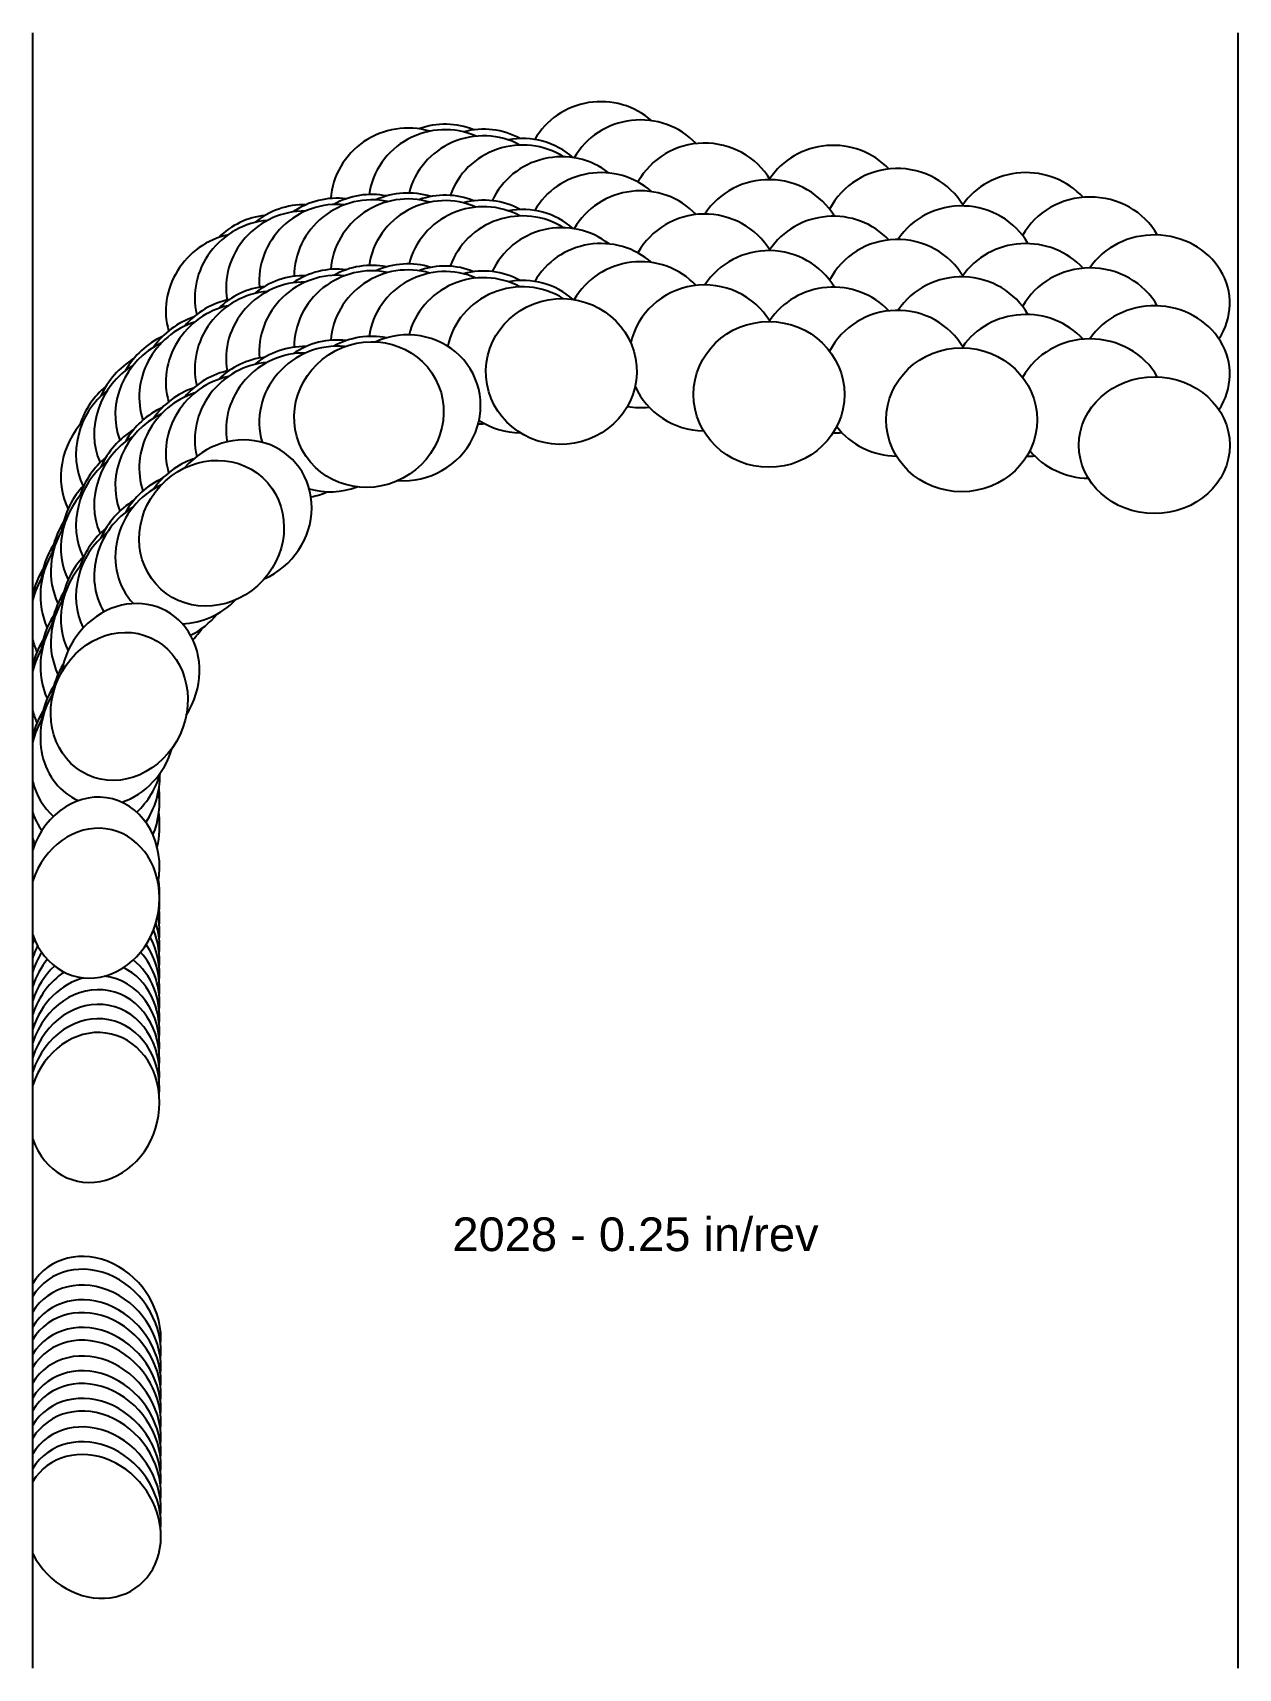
# Model space of a CAD drawing. Header units: inches. Extents: x -4.25 to 0, y -4.62 to 1.15.
import ezdxf
from ezdxf.enums import TextEntityAlignment as Align

# ---------------------------------------------------------------- set-up
doc = ezdxf.new("R2010")
doc.units = ezdxf.units.IN
doc.header["$MEASUREMENT"] = 0
for name, color, linetype, true_color in [('Blade_1', 30, 'Continuous', 0xff7f00), ('Blade_2', 7, 'Continuous', 0xcccc00), ('Blade_3', 7, 'Continuous', 0x00cc00), ('Blade_4', 7, 'Continuous', 0x00cccc), ('Blade_5', 7, 'Continuous', 0x0066cc)]:
    doc.layers.add(name, color=color, linetype=linetype, true_color=true_color)
doc.layers.add('Gage_Line', color=7, linetype='Continuous')
doc.styles.get("Standard").update_dxf_attribs({"font": 'arial.ttf'})

msp = doc.modelspace()

# ---------------------------------------------------------------- linework, layer by layer
at = {"layer": 'Blade_1'}
for centre, major_axis, ratio, start_param, end_param in [((-2.3865, 0.4518), (0.2652, 0.02), 0.965745, 7.095171, 8.937589), ((-2.9352, 0.3239), (0.2433, 0.1075), 0.960202, 7.11087, 7.8641), ((-1.6546, 0.3711), (0.266, 0), 0.965926, 6.804604, 8.868097), ((-3.0647, 0.3001), (0.2348, 0.1251), 0.954941, 7.12695, 8.965274), ((-0.9752, 0.2817), (0.266, 0), 0.953717, 6.780117, 8.860133), ((-2.3865, 0.2018), (0.2652, 0.02), 0.965745, 7.095171, 8.937589), ((-0.2958, 0.1922), (0.266, 0), 0.906308, 5.738084, 8.881267), ((-1.6546, 0.1211), (0.266, 0), 0.965926, 6.804604, 8.868097), ((-3.0647, 0.0501), (0.2348, 0.1251), 0.954941, 7.12695, 8.965274), ((-2.9352, 0.0739), (0.2433, 0.1075), 0.960202, 7.11087, 7.8641), ((-0.9752, 0.0317), (0.266, 0), 0.953717, 6.780117, 8.860133), ((-3.5235, -0.0458), (0.1917, 0.1844), 0.930854, 7.252297, 7.960695), ((-0.2958, -0.0578), (0.266, 0), 0.906308, 5.738084, 8.881267), ((-3.6194, -0.1182), (0.1793, 0.1965), 0.924119, 7.298015, 8.957855), ((-2.9352, -0.1761), (0.2433, 0.1075), 0.960202, 4.2075, 7.8641), ((-3.5235, -0.2958), (0.1917, 0.1844), 0.930854, 7.252297, 7.960695), ((-3.6194, -0.3682), (0.1793, 0.1965), 0.924119, 7.298015, 8.957855), ((-3.5235, -0.5458), (0.1917, 0.1844), 0.930854, 4.338931, 7.960695), ((-3.9063, -0.626), (0.1256, 0.2345), 0.894686, 7.549295, 8.228653), ((-3.9448, -0.7284), (0.1117, 0.2414), 0.886769, 1.427407, 2.513343), ((-3.9063, -0.876), (0.1256, 0.2345), 0.894686, 7.549295, 8.228653), ((-3.9448, -0.9784), (0.1117, 0.2414), 0.886769, 7.710592, 8.796528), ((-3.9063, -1.126), (0.1256, 0.2345), 0.894686, 4.623109, 8.228653), ((-4.0342, -1.8124), (0.0622, 0.2586), 0.861592, 4.774989, 7.757376), ((-4.0342, -1.5624), (0.0622, 0.2586), 0.861592, 4.945792, 5.105276), ((-4.0342, -1.672), (0.0622, 0.2586), 0.861592, 4.714805, 5.154572), ((-4.0342, -1.922), (0.0622, 0.2586), 0.861592, 2.211562, 7.757377), ((-4.0342, -2.142), (0.0617, 0.2587), 0.861515, 4.886068, 5.413029), ((-4.0342, -2.142), (0.0617, 0.2587), 0.861515, 7.693953, 7.755877), ((-4.0342, -2.392), (0.0617, 0.2587), 0.861515, 7.023254, 7.755877), ((-4.0342, -2.392), (0.0617, 0.2587), 0.861515, 4.886068, 6.083795), ((-4.0342, -2.642), (0.0617, 0.2587), 0.861515, 2.20925, 7.755877), ((-4.0409, -3.6187), (-0.1587, 0.2135), 0.861484, 3.896615, 6.608168), ((-4.0409, -3.8687), (-0.1587, 0.2135), 0.861484, 3.896615, 6.608168), ((-4.0409, -4.1187), (-0.1587, 0.2135), 0.861484, 1.392987, 6.608168)]:
    msp.add_ellipse(centre, major_axis=major_axis, ratio=ratio, start_param=start_param, end_param=end_param, dxfattribs=at)
for centre, major_axis, ratio in [((-2.3865, -0.0482), (0.2652, 0.02), 0.965745), ((-1.6546, -0.1289), (0.266, 0), 0.965926), ((-3.0647, -0.1999), (0.2348, 0.1251), 0.954941), ((-0.9752, -0.2183), (0.266, 0), 0.953717), ((-0.2958, -0.3078), (0.266, 0), 0.906308), ((-3.6194, -0.6182), (0.1793, 0.1965), 0.924119), ((-3.9448, -1.2284), (0.1117, 0.2414), 0.886769)]:
    msp.add_ellipse(centre, major_axis=major_axis, ratio=ratio, dxfattribs=at)
at = {"layer": 'Blade_2'}
for centre, major_axis, ratio, start_param, end_param in [((-2.5263, 0.4932), (0.2624, 0.0433), 0.96559, 7.107237, 8.940713), ((-3.0647, 0.3191), (0.2348, 0.1251), 0.954941, 7.143556, 7.873771), ((-3.1891, 0.2846), (0.2252, 0.1416), 0.949363, 7.165552, 8.978116), ((-2.5263, 0.2432), (0.2624, 0.0433), 0.96559, 7.107237, 8.940713), ((-3.1891, 0.0346), (0.2252, 0.1416), 0.949363, 7.165552, 8.978116), ((-3.0647, 0.0691), (0.2348, 0.1251), 0.954941, 7.143556, 7.873771), ((-2.5263, -0.0068), (0.2624, 0.0433), 0.96559, 7.107237, 9.068695), ((-3.6194, -0.0995), (0.1793, 0.1965), 0.924119, 7.313887, 7.992012), ((-3.0647, -0.1809), (0.2348, 0.1251), 0.954941, 7.143556, 7.873771), ((-3.7061, -0.1794), (0.1664, 0.2075), 0.917127, 7.364876, 8.931846), ((-3.1891, -0.2154), (0.2252, 0.1416), 0.949363, 7.165552, 9.165375), ((-3.6194, -0.3495), (0.1793, 0.1965), 0.924119, 7.313887, 7.992012), ((-3.7061, -0.4294), (0.1664, 0.2075), 0.917127, 7.364876, 8.931846), ((-2.5263, -0.0068), (0.2624, 0.0433), 0.96559, 3.954264, 4.531757), ((-3.6194, -0.5995), (0.1793, 0.1965), 0.924119, 7.313887, 7.992012), ((-3.7061, -0.6794), (0.1664, 0.2075), 0.917127, 7.364876, 9.299738), ((-3.1891, -0.2154), (0.2252, 0.1416), 0.949363, 3.840076, 4.494305), ((-3.9448, -0.7098), (0.1117, 0.2414), 0.886769, 7.716866, 8.165636), ((-3.9849, -0.8157), (0.0972, 0.2476), 0.878567, 7.640854, 8.729318), ((-3.9448, -0.9598), (0.1117, 0.2414), 0.886769, 7.716866, 8.165636), ((-3.7061, -0.6794), (0.1664, 0.2075), 0.917127, 3.794146, 4.605838), ((-3.9849, -1.0657), (0.0972, 0.2476), 0.878567, 7.640854, 8.729318), ((-3.9448, -1.2098), (0.1117, 0.2414), 0.886769, 7.716866, 8.165636), ((-3.9849, -1.3157), (0.0972, 0.2476), 0.878567, 7.640854, 9.394072), ((-3.9849, -1.3157), (0.0972, 0.2476), 0.878567, 3.769133, 4.814464), ((-4.0342, -1.6537), (0.0622, 0.2586), 0.861592, 4.949787, 5.119486), ((-4.0342, -1.9037), (0.0622, 0.2586), 0.861592, 4.949787, 5.158623), ((-4.0342, -2.0936), (0.0617, 0.2587), 0.861515, 4.890726, 5.314089), ((-4.0342, -2.3436), (0.0617, 0.2587), 0.861515, 4.890726, 5.909942), ((-4.0342, -2.3436), (0.0617, 0.2587), 0.861515, 7.1971, 7.755877), ((-4.0342, -2.5936), (0.0617, 0.2587), 0.861515, 4.890726, 7.755877), ((-4.0409, -3.5736), (-0.1587, 0.2135), 0.861484, 3.910517, 6.608168), ((-4.0409, -3.8236), (-0.1587, 0.2135), 0.861484, 3.910517, 6.608168), ((-4.0409, -4.0736), (-0.1587, 0.2135), 0.861484, 3.910517, 6.608168)]:
    msp.add_ellipse(centre, major_axis=major_axis, ratio=ratio, start_param=start_param, end_param=end_param, dxfattribs=at)
at = {"layer": 'Blade_3'}
for centre, major_axis, ratio, start_param, end_param in [((-2.6651, 0.5252), (0.2576, 0.0663), 0.965389, 7.086538, 8.94555), ((-2.5263, 0.5159), (0.2624, 0.0433), 0.96559, 6.944605, 7.875747), ((-1.8811, 0.4999), (0.266, 0), 0.965926, 6.805057, 8.938877), ((-1.2017, 0.4105), (0.266, 0), 0.965926, 6.790383, 8.968956), ((-3.1891, 0.3063), (0.2252, 0.1416), 0.949363, 7.143062, 7.894406), ((-2.6651, 0.2752), (0.2576, 0.0663), 0.965389, 7.086538, 8.94555), ((-2.5263, 0.2659), (0.2624, 0.0433), 0.96559, 6.944605, 7.875747), ((-0.5223, 0.3211), (0.266, 0), 0.92388, 6.756281, 8.960943), ((-3.3076, 0.2608), (0.2148, 0.157), 0.943483, 7.176719, 8.989835), ((-1.8811, 0.2499), (0.266, 0), 0.965926, 6.805057, 8.938877), ((-1.2017, 0.1605), (0.266, 0), 0.965926, 6.790383, 8.968956), ((-3.1891, 0.0563), (0.2252, 0.1416), 0.949363, 7.143062, 7.894406), ((-2.6651, 0.0252), (0.2576, 0.0663), 0.965389, 7.086538, 8.94555), ((-0.5223, 0.0711), (0.266, 0), 0.92388, 6.756281, 8.960943), ((-3.3076, 0.0108), (0.2148, 0.157), 0.943483, 7.176719, 8.989835), ((-2.5263, 0.0159), (0.2624, 0.0433), 0.96559, 6.944605, 7.875747), ((-1.8811, -0.0001), (0.266, 0), 0.965926, 6.805057, 9.217566), ((-1.2017, -0.0895), (0.266, 0), 0.965926, 6.790383, 8.968956), ((-3.7061, -0.1585), (0.1664, 0.2075), 0.917127, 7.348966, 8.029755), ((-3.1891, -0.1937), (0.2252, 0.1416), 0.949363, 7.143062, 7.894406), ((-0.5223, -0.1789), (0.266, 0), 0.92388, 6.756281, 8.960943), ((-3.3076, -0.2392), (0.2148, 0.157), 0.943483, 7.176719, 8.989835), ((-3.7832, -0.2454), (0.1531, 0.2175), 0.909886, 7.408368, 8.923774), ((-1.8811, -0.0001), (0.266, 0), 0.965926, 3.540151, 4.697007), ((-3.7061, -0.4085), (0.1664, 0.2075), 0.917127, 7.348966, 8.029755), ((-3.7832, -0.4954), (0.1531, 0.2175), 0.909886, 7.408368, 8.923774), ((-2.6651, 0.0252), (0.2576, 0.0663), 0.965389, 4.416245, 4.49863), ((-1.2017, -0.0895), (0.266, 0), 0.965926, 3.777157, 4.700738), ((-0.5223, -0.1789), (0.266, 0), 0.92388, 3.787334, 4.689011), ((-3.7061, -0.6585), (0.1664, 0.2075), 0.917127, 7.348966, 8.029755), ((-3.3076, -0.2392), (0.2148, 0.157), 0.943483, 4.257384, 4.487697), ((-3.7832, -0.7454), (0.1531, 0.2175), 0.909886, 7.408368, 9.04361), ((-3.9849, -0.795), (0.0972, 0.2476), 0.878567, 7.634127, 8.123754), ((-4.0234, -0.9033), (0.0829, 0.2528), 0.870188, 7.593677, 7.945504), ((-3.9849, -1.045), (0.0972, 0.2476), 0.878567, 7.634127, 8.123754), ((-3.7832, -0.7454), (0.1531, 0.2175), 0.909886, 4.166414, 4.627592), ((-4.0234, -0.9033), (0.0829, 0.2528), 0.870188, 8.48327, 8.664931), ((-4.0234, -1.1533), (0.0829, 0.2528), 0.870188, 7.593677, 7.945504), ((-3.9849, -1.295), (0.0972, 0.2476), 0.878567, 7.634127, 8.123754), ((-4.0234, -1.1533), (0.0829, 0.2528), 0.870188, 8.48327, 8.664931), ((-4.0234, -1.4033), (0.0829, 0.2528), 0.870188, 7.593677, 7.945504), ((-4.0234, -1.4033), (0.0829, 0.2528), 0.870188, 8.48327, 9.074308), ((-4.0234, -1.4033), (0.0829, 0.2528), 0.870188, 4.139808, 4.768612), ((-4.0342, -2.043), (0.0617, 0.2587), 0.861515, 4.886258, 5.213764), ((-4.0342, -2.293), (0.0617, 0.2587), 0.861515, 7.343633, 7.755877), ((-4.0342, -2.293), (0.0617, 0.2587), 0.861515, 4.886258, 5.763399), ((-4.0342, -2.543), (0.0617, 0.2587), 0.861515, 4.886258, 7.755877), ((-4.0409, -3.5215), (-0.1587, 0.2135), 0.861484, 3.896369, 6.608266), ((-4.0409, -3.7715), (-0.1587, 0.2135), 0.861484, 3.896369, 6.608266), ((-4.0409, -4.0215), (-0.1587, 0.2135), 0.861484, 3.896369, 6.608266)]:
    msp.add_ellipse(centre, major_axis=major_axis, ratio=ratio, start_param=start_param, end_param=end_param, dxfattribs=at)
at = {"layer": 'Blade_4'}
for centre, major_axis, ratio, start_param, end_param in [((-2.8017, 0.5465), (0.2508, 0.0885), 0.965148, 7.077857, 8.960988), ((-2.6651, 0.5484), (0.2576, 0.0663), 0.965389, 7.082529, 7.862811), ((-2.1075, 0.5817), (0.266, 0), 0.965926, 7.024598, 8.923525), ((-1.4281, 0.4922), (0.266, 0), 0.965926, 7.025076, 8.85539), ((-0.7487, 0.4028), (0.266, 0), 0.939693, 6.993701, 8.847005), ((-2.1075, 0.3317), (0.266, 0), 0.965926, 7.024598, 8.923525), ((-3.3076, 0.2834), (0.2148, 0.157), 0.943483, 7.170325, 7.910293), ((-2.8017, 0.2965), (0.2508, 0.0885), 0.965148, 7.077857, 8.960988), ((-2.6651, 0.2984), (0.2576, 0.0663), 0.965389, 7.082529, 7.862811), ((-3.4194, 0.2285), (0.2036, 0.1712), 0.937311, 7.200406, 8.992336), ((-1.4281, 0.2422), (0.266, 0), 0.965926, 7.025076, 8.85539), ((-0.7487, 0.1528), (0.266, 0), 0.939693, 6.993701, 8.847005), ((-2.1075, 0.0817), (0.266, 0), 0.965926, 7.024598, 8.923525), ((-3.3076, 0.0334), (0.2148, 0.157), 0.943483, 7.170325, 7.910293), ((-2.8017, 0.0465), (0.2508, 0.0885), 0.965148, 7.077857, 8.960988), ((-2.6651, 0.0484), (0.2576, 0.0663), 0.965389, 7.082529, 7.862811), ((-3.4194, -0.0215), (0.2036, 0.1712), 0.937311, 7.200406, 8.992336), ((-1.4281, -0.0078), (0.266, 0), 0.965926, 7.025076, 8.85539), ((-0.7487, -0.0972), (0.266, 0), 0.939693, 6.993701, 8.847005), ((-3.3076, -0.2166), (0.2148, 0.157), 0.943483, 7.170325, 7.910293), ((-3.7832, -0.2236), (0.1531, 0.2175), 0.909886, 7.401451, 8.071044), ((-3.4194, -0.2715), (0.2036, 0.1712), 0.937311, 7.200406, 8.992336), ((-3.8501, -0.3165), (0.1395, 0.2265), 0.902404, 7.467705, 8.911165), ((-2.1075, 0.0817), (0.266, 0), 0.965926, 4.537609, 4.82625), ((-3.7832, -0.4736), (0.1531, 0.2175), 0.909886, 7.401451, 8.071044), ((-1.4281, -0.0078), (0.266, 0), 0.965926, 4.709654, 4.826575), ((-0.7487, -0.0972), (0.266, 0), 0.939693, 4.722244, 4.828689), ((-3.8501, -0.5665), (0.1395, 0.2265), 0.902404, 7.467705, 8.911165), ((-3.7832, -0.7236), (0.1531, 0.2175), 0.909886, 7.401451, 8.071044), ((-3.8501, -0.8165), (0.1395, 0.2265), 0.902404, 7.467705, 8.911165), ((-4.0234, -0.8816), (0.0801, 0.2537), 0.870188, 7.578456, 7.936885), ((-3.8501, -0.8165), (0.1395, 0.2265), 0.902404, 4.46894, 4.665886), ((-4.0234, -1.1316), (0.0801, 0.2537), 0.870188, 7.578456, 7.936885), ((-4.0234, -1.3816), (0.0801, 0.2537), 0.870188, 7.578456, 7.936885), ((-4.0335, -1.4911), (0.0685, 0.257), 0.861592, 4.34923, 5.018605), ((-4.0335, -1.4911), (0.0685, 0.257), 0.861592, 2.23606, 2.522581), ((-4.0342, -1.9911), (0.0617, 0.2587), 0.861515, 4.884024, 5.113254), ((-4.0342, -2.2411), (0.0617, 0.2587), 0.861515, 4.884024, 5.632908), ((-4.0342, -2.2411), (0.0617, 0.2587), 0.861515, 7.474113, 7.755877), ((-4.0342, -2.4911), (0.0617, 0.2587), 0.861515, 4.884024, 7.755877), ((-4.0409, -3.4659), (-0.1587, 0.2135), 0.861484, 3.889886, 6.608168), ((-4.0409, -3.7159), (-0.1587, 0.2135), 0.861484, 3.889886, 6.608168), ((-4.0409, -3.9659), (-0.1587, 0.2135), 0.861484, 3.889886, 6.608168)]:
    msp.add_ellipse(centre, major_axis=major_axis, ratio=ratio, start_param=start_param, end_param=end_param, dxfattribs=at)
at = {"layer": 'Blade_5'}
for centre, major_axis, ratio, start_param, end_param in [((-2.2468, 0.646), (0.266, 0), 0.965926, 7.113479, 8.923062), ((-2.9352, 0.5528), (0.2433, 0.1075), 0.960202, 7.126299, 8.958449), ((-2.8017, 0.5656), (0.2508, 0.0885), 0.965148, 7.109428, 7.859831), ((-2.2468, 0.396), (0.266, 0), 0.965926, 7.113479, 8.923062), ((-2.8017, 0.3156), (0.2508, 0.0885), 0.965148, 7.109428, 7.859831), ((-2.9352, 0.3028), (0.2433, 0.1075), 0.960202, 7.126299, 8.958449), ((-3.4194, 0.2471), (0.2036, 0.1712), 0.937311, 7.232341, 7.931684), ((-3.5235, 0.1834), (0.1917, 0.1844), 0.930854, 7.269606, 8.975316), ((-2.2468, 0.146), (0.266, 0), 0.965926, 7.113479, 8.923062), ((-2.9352, 0.0528), (0.2433, 0.1075), 0.960202, 7.126299, 8.958449), ((-2.8017, 0.0656), (0.2508, 0.0885), 0.965148, 7.109428, 7.859831), ((-3.4194, -0.0029), (0.2036, 0.1712), 0.937311, 7.232341, 7.931684), ((-3.5235, -0.0666), (0.1917, 0.1844), 0.930854, 7.269606, 8.975316), ((-3.4194, -0.2529), (0.2036, 0.1712), 0.937311, 7.232341, 7.931684), ((-3.8501, -0.2984), (0.1395, 0.2265), 0.902404, 7.490854, 8.117342), ((-3.5235, -0.3166), (0.1917, 0.1844), 0.930854, 7.269606, 8.975316), ((-3.9063, -0.3965), (0.1256, 0.2345), 0.894686, 7.561248, 8.852912), ((-3.8501, -0.5484), (0.1395, 0.2265), 0.902404, 7.490854, 8.117342), ((-3.9063, -0.6465), (0.1256, 0.2345), 0.894686, 7.561248, 8.852912), ((-3.8501, -0.7984), (0.1395, 0.2265), 0.902404, 7.490854, 8.117342), ((-3.9063, -0.8965), (0.1256, 0.2345), 0.894686, 7.561248, 8.852912), ((-4.0342, -1.5828), (0.0622, 0.2586), 0.861592, 4.533663, 5.148415), ((-4.0342, -1.5828), (0.0622, 0.2586), 0.861592, 2.211562, 2.293683), ((-4.0342, -1.9428), (0.0617, 0.2587), 0.861515, 4.890726, 5.018821), ((-4.0342, -2.1928), (0.0617, 0.2587), 0.861515, 7.584941, 7.755877), ((-4.0342, -2.1928), (0.0617, 0.2587), 0.861515, 4.890726, 5.522064), ((-4.0342, -2.4428), (0.0617, 0.2587), 0.861515, 6.708181, 7.755877), ((-4.0342, -2.4428), (0.0617, 0.2587), 0.861515, 4.890726, 6.398873), ((-4.0409, -3.4208), (-0.1587, 0.2135), 0.861484, 3.910517, 6.608168), ((-4.0409, -3.6708), (-0.1587, 0.2135), 0.861484, 3.910517, 6.608168), ((-4.0409, -3.9208), (-0.1587, 0.2135), 0.861484, 3.910517, 6.608168)]:
    msp.add_ellipse(centre, major_axis=major_axis, ratio=ratio, start_param=start_param, end_param=end_param, dxfattribs=at)
at = {"layer": 'Gage_Line'}
for p, q in [((-4.25, -4.6187), (-4.25, 1.146)), ((0, -4.6187), (0, 1.146))]:
    msp.add_line(p, q, dxfattribs=at)

# ---------------------------------------------------------------- texts
msp.add_text('2028 - 0.25 in/rev', height=0.11875).set_placement((-2.125, -3.089), align=Align.MIDDLE_CENTER)

doc.saveas('drawing.dxf')
